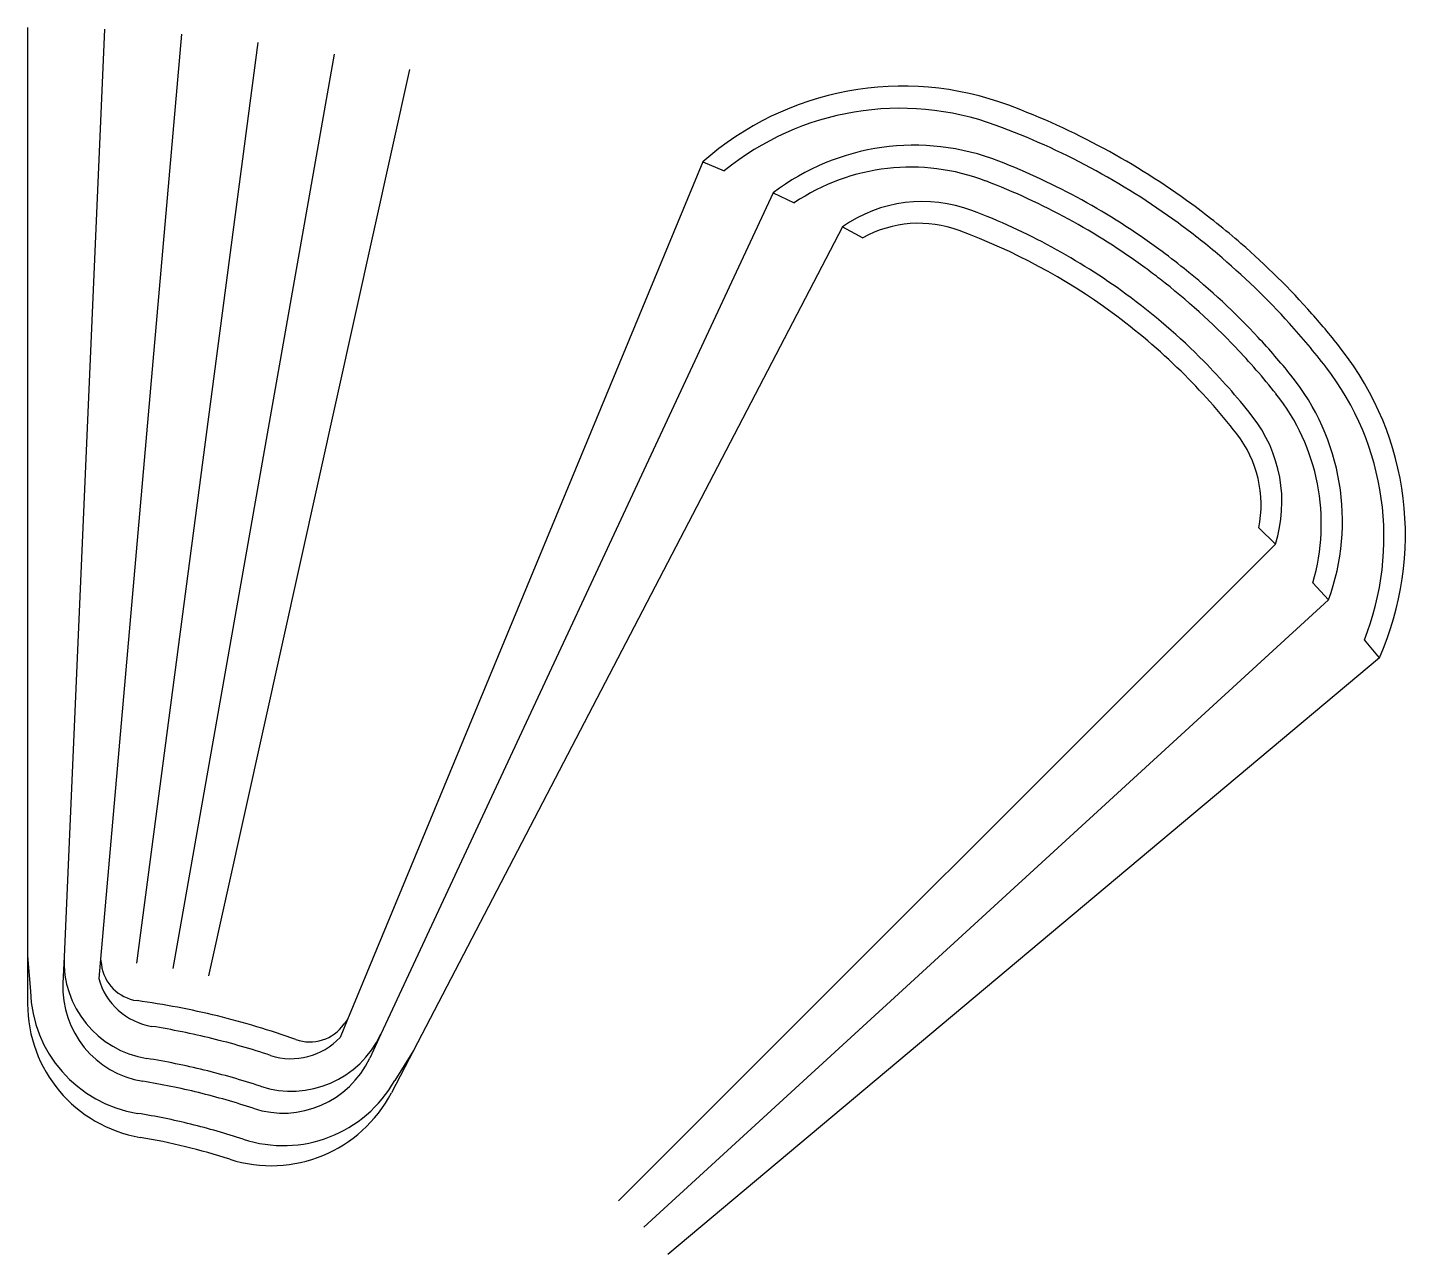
# Model space of a CAD drawing. Header units: millimetres. Extents: x 0 to 29.7, y 11.6 to 38.
import ezdxf

# ---------------------------------------------------------------- set-up
doc = ezdxf.new("R2010")
doc.units = ezdxf.units.MM

msp = doc.modelspace()

# ---------------------------------------------------------------- linework, layer by layer
for p, q in [((0, 38), (0, 18)), ((1.658, 37.964), (0.785, 17.983)), ((3.312, 37.855), (1.569, 17.932)), ((4.96, 37.675), (2.349, 17.846)), ((6.599, 37.423), (3.126, 17.727)), ((8.225, 37.099), (3.896, 17.573)), ((14.542, 35.107), (6.888, 16.63)), ((14.542, 35.107), (15.003, 34.913)), ((16.059, 34.44), (7.607, 16.314)), ((16.059, 34.44), (16.511, 34.225)), ((17.546, 33.706), (8.311, 15.966)), ((17.546, 33.706), (17.988, 33.473)), ((26.87, 26.87), (26.514, 27.221)), ((26.87, 26.87), (12.728, 12.728)), ((28.017, 25.672), (27.676, 26.039)), ((28.017, 25.672), (13.271, 12.161)), ((29.11, 24.426), (28.786, 24.807)), ((29.11, 24.426), (13.789, 11.57)), ((0, 18), (0, 16.972)), ((0, 18), (0.06, 17.24)), ((0.785, 17.983), (0.76, 17.417)), ((1.569, 17.932), (1.533, 17.518)), ((1.569, 17.932), (1.59, 17.814)), ((6.888, 16.63), (6.729, 16.246)), ((6.888, 16.63), (6.816, 16.535)), ((7.607, 16.314), (7.368, 15.8)), ((8.311, 15.966), (7.837, 15.055)), ((8.311, 15.966), (7.907, 15.32))]:
    msp.add_line(p, q)
for centre, radius, start, end in [((18.848, 30.238), 6.5, 69.4588, 131.4855), ((18.79, 30.26), 6, 69.8149, 129.1418), ((15.374, 20.968), 16.4, 53.75, 69.4588), ((15.374, 20.968), 15.9, 53.75, 69.8149), ((19.093, 30.465), 5, 68.6149, 127.3561), ((15.374, 20.968), 15.2, 53.75, 68.6149), ((19.024, 30.492), 4.5, 69.0334, 123.9423), ((15.374, 20.968), 14.7, 53.75, 69.0334), ((19.273, 31.253), 3, 69.2385, 125.1432), ((15.374, 20.968), 16.4, 49.0165, 53.75), ((15.374, 20.968), 14, 53.75, 69.2385), ((19.195, 31.283), 2.5, 69.6768, 118.8446), ((15.374, 20.968), 13.5, 53.75, 69.6768), ((15.374, 20.968), 15.9, 49.8699, 53.75), ((15.374, 20.968), 16.4, 41.5008, 49.0165), ((15.374, 20.968), 15.2, 51.1711, 53.75), ((15.374, 20.968), 15.9, 42.0785, 49.8699), ((15.374, 20.968), 14.7, 52.1869, 53.75), ((15.374, 20.968), 15.2, 42.9549, 51.1711), ((15.374, 20.968), 14.7, 43.6352, 52.1869), ((15.374, 20.968), 14, 44.6748, 53.75), ((15.374, 20.968), 13.5, 45.4885, 53.75), ((15.374, 20.968), 16.4, 38.0412, 41.5008), ((15.374, 20.968), 15.9, 37.6851, 42.0785), ((15.374, 20.968), 15.2, 38.8851, 42.9549), ((15.374, 20.968), 14.7, 38.4666, 43.6352), ((23.171, 27.068), 6.5, 336.0145, 38.0412), ((15.374, 20.968), 13.5, 37.8232, 45.4885), ((15.374, 20.968), 14, 38.2615, 44.6748), ((23.209, 27.02), 6, 338.3582, 37.6851), ((23.314, 27.371), 5, 340.1439, 38.8851), ((23.36, 27.313), 4.5, 343.5577, 38.4666), ((24.011, 27.779), 3, 342.3568, 38.2615), ((24.063, 27.713), 2.5, 348.6554, 37.8232), ((2.908, 17.89), 2.125, 177.5, 260.7671), ((2.482, 17.929), 0.9, 187.3512, 262.1179), ((2.908, 17.89), 1.425, 195.1445, 260.7671), ((2.813, 17.328), 2.754, 181.8247, 260.7792), ((2.813, 17.328), 2.054, 177.5, 260.7792), ((2.922, 16.972), 2.922, 180, 260.2313), ((0, 0), 17.2, 76.2501, 82.1179), ((0, 0), 17.2, 70.3823, 76.2501), ((0, 0), 16.7, 76.2501, 80.7671), ((6.077, 17.049), 0.9, 250.3823, 325.149), ((0, 0), 16.7, 71.7331, 76.2501), ((5.681, 17.212), 2.125, 251.7331, 335.0002), ((5.681, 17.212), 1.425, 251.7331, 317.3557), ((0, 0), 16, 76.2501, 80.7671), ((5.506, 16.669), 2.054, 251.721, 335.0002), ((0, 0), 16, 71.7331, 76.2501), ((0, 0), 15.5, 76.2501, 80.7792), ((5.506, 16.669), 2.754, 251.721, 330.6754), ((0, 0), 15.5, 71.721, 76.2501), ((5.245, 16.404), 2.922, 252.2689, 332.5002), ((0, 0), 14.8, 76.2501, 80.7792), ((0, 0), 14.8, 71.721, 76.2501), ((0, 0), 14.3, 76.2501, 80.2313), ((0, 0), 14.3, 72.2689, 76.2501)]:
    msp.add_arc(centre, radius, start, end)

doc.saveas('drawing.dxf')
